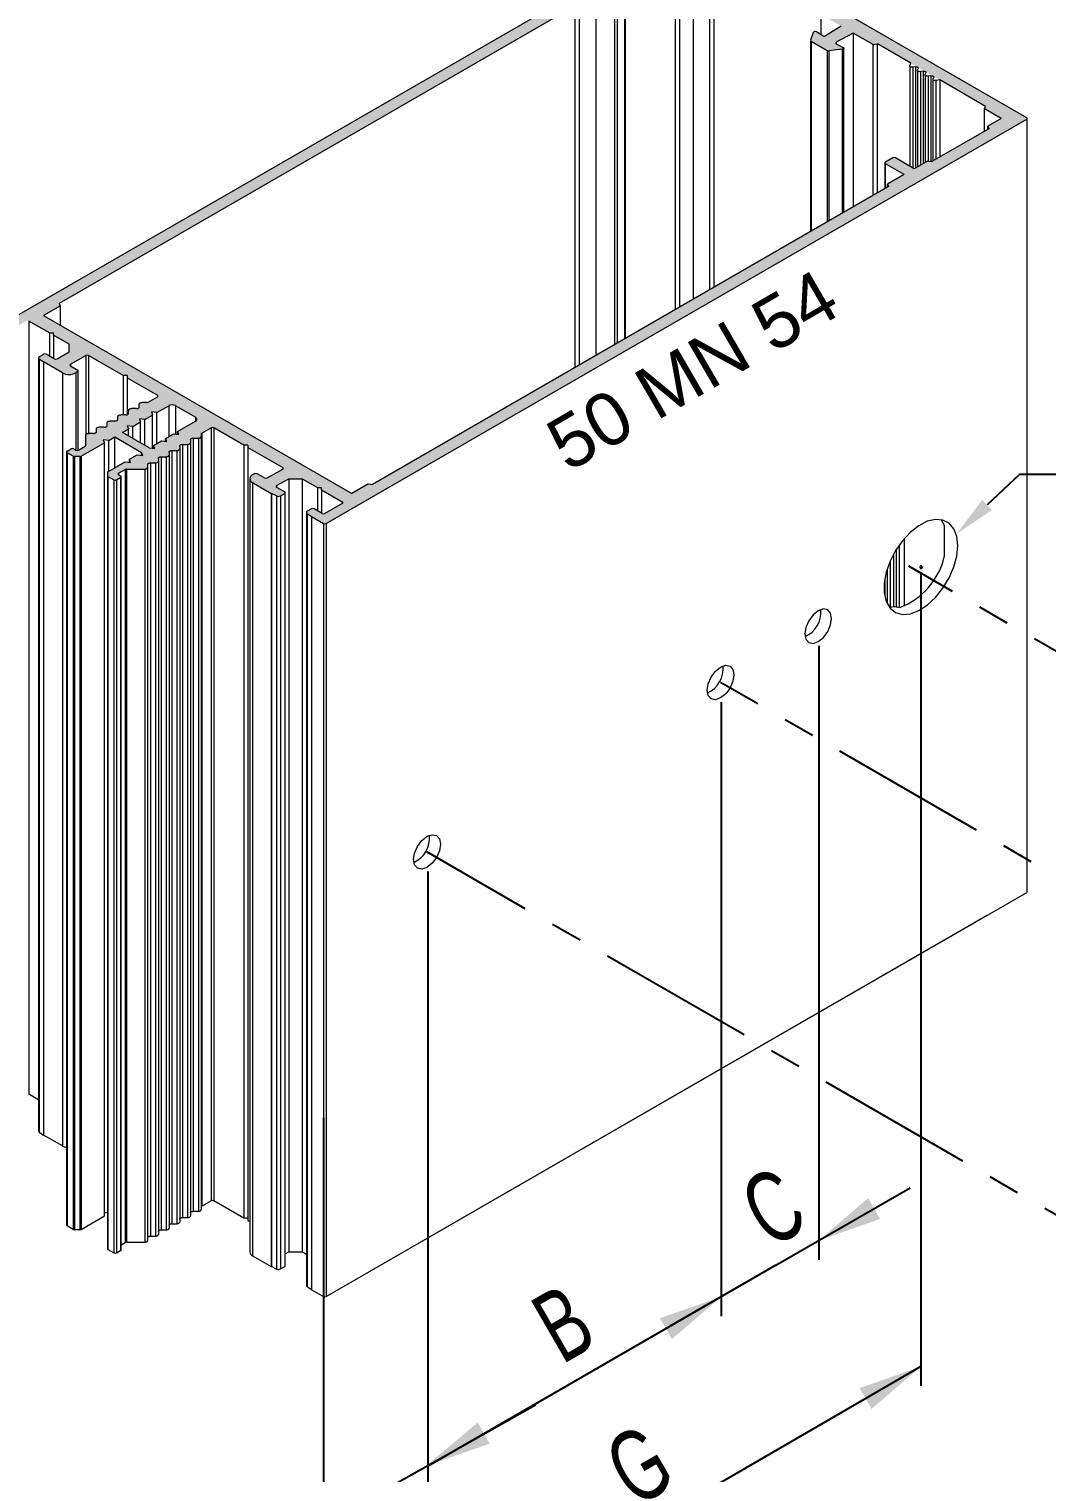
# Model space of a CAD drawing. Header units: millimetres. Extents: x 226 to 1066, y 456 to 1447.
# Drawn here: x 478.7 to 527, y 623.1 to 691.7 of the extents above; entities that cross this region are included whole.
import ezdxf

# ---------------------------------------------------------------- set-up
doc = ezdxf.new("R2010")
doc.units = ezdxf.units.MM
doc.linetypes.add('CENTER', pattern=[2, 1.25, -0.25, 0.25, -0.25])
doc.layers.add('nokta', color=140, linetype='Continuous')
doc.layers.add('SLD-0', color=179, linetype='Continuous')
doc.styles.add('SLDTEXTSTYLE0', font='TXT', dxfattribs={"width": 0.663, "bigfont": 'bigfont'})
doc.styles.get("Standard").update_dxf_attribs({"font": 'arial.ttf'})
doc.dimstyles.new('SLDDIMSTYLE1', dxfattribs={"dimtxt": 0.18, "dimasz": 2, "dimexe": 0, "dimexo": 0.0625, "dimgap": 0, "dimtad": 0, "dimtih": 1, "dimtoh": 1, "dimdec": 0, "dimrnd": 1e-09, "dimzin": 0, "dimdsep": 46, "dimtxsty": 'Standard', "dimsah": 1, "dimcen": 0.09, "dimadec": 0, "dimazin": 0, "dimtfac": 2, "dimtdec": 0, "dimtofl": 0, "dimtmove": 0, "dimatfit": 3, "dimfxl": 1, "dimfrac": 2, "dimtolj": 1, "dimtzin": 0, "dimarcsym": 0})

# ---------------------------------------------------------------- blocks, each defined once
blk = doc.blocks.new('*D29')
at = {"color": 0, "lineweight": -2}
for p, q in [((958.915, 670.541), (957.378, 669.086)), ((960.915, 670.541), (958.915, 670.541)), ((954.163, 666.13), (954.343, 666.13)), ((954.253, 666.04), (954.253, 666.22))]:
    blk.add_line(p, q, dxfattribs=at)
at = {"color": 0}
blk.add_solid([(957.149, 669.328), (957.607, 668.844), (955.925, 667.711)], dxfattribs=at)
at = {"layer": 'Defpoints', "color": 0}
for p in [(955.925, 667.711), (952.582, 664.548)]:
    blk.add_point(p, dxfattribs=at)
at = {"color": 0, "insert": (965.489, 670.541), "char_height": 3.3, "attachment_point": 5}
blk.add_mtext('\\A1;{ Ø11}', dxfattribs=at)
blk = doc.blocks.new('M.T.TİP-6D')
h = blk.add_hatch(color=253)
edge = h.paths.add_edge_path(flags=0)
edge.add_line((914.012, 671.385), (914.267, 671.385))
edge.add_ellipse((914.267, 671.437), major_axis=(-0.09, 0), ratio=0.577288, start_angle=90, end_angle=135)
edge.add_line((914.33, 671.4), (915.438, 672.04))
edge.add_line((915.438, 672.04), (915.38, 672.19))
edge.add_line((915.38, 672.19), (915.641, 672.157))
edge.add_line((915.641, 672.157), (915.927, 672.322))
edge.add_line((915.927, 672.322), (917.2, 671.587))
edge.add_line((917.2, 671.587), (917.258, 671.437))
edge.add_line((917.258, 671.437), (916.997, 671.47))
edge.add_line((916.997, 671.47), (916.627, 671.256))
edge.add_line((916.627, 671.256), (916.685, 671.106))
edge.add_line((916.685, 671.106), (916.425, 671.139))
edge.add_line((916.425, 671.139), (915.603, 670.665))
edge.add_ellipse((915.667, 670.629), major_axis=(0.09, 0), ratio=0.577288, start_angle=135, end_angle=180)
edge.add_line((915.577, 670.629), (915.577, 670.482))
edge.add_ellipse((915.667, 670.482), major_axis=(0.09, 0), ratio=0.577288, start_angle=180, end_angle=225)
edge.add_line((915.603, 670.445), (915.89, 670.28))
edge.add_ellipse((915.953, 670.316), major_axis=(0.09, 0), ratio=0.577288, start_angle=225, end_angle=315)
edge.add_line((916.017, 670.28), (916.208, 670.39))
edge.add_ellipse((916.144, 670.426), major_axis=(0.09, 0), ratio=0.577288, start_angle=315, end_angle=405)
edge.add_line((916.208, 670.463), (916.112, 670.518))
edge.add_ellipse((916.176, 670.555), major_axis=(0.09, 0), ratio=0.577288, start_angle=135, end_angle=225, ccw=False)
edge.add_line((916.112, 670.592), (916.431, 670.775))
edge.add_ellipse((916.494, 670.739), major_axis=(-0.09, 0), ratio=0.577288, start_angle=270, end_angle=315, ccw=False)
edge.add_line((916.494, 670.791), (917.356, 670.791))
edge.add_ellipse((917.356, 670.869), major_axis=(0.135, 0), ratio=0.577288, start_angle=270, end_angle=360)
edge.add_line((917.491, 670.869), (917.491, 671.007))
edge.add_ellipse((917.626, 671.007), major_axis=(-0.135, 0), ratio=0.577288, start_angle=270, end_angle=360, ccw=False)
edge.add_line((917.626, 671.085), (917.865, 671.085))
edge.add_ellipse((917.865, 671.163), major_axis=(0.135, 0), ratio=0.577288, start_angle=270, end_angle=360)
edge.add_line((918, 671.163), (918, 671.301))
edge.add_ellipse((918.135, 671.301), major_axis=(-0.135, 0), ratio=0.577288, start_angle=270, end_angle=360, ccw=False)
edge.add_line((918.135, 671.379), (918.374, 671.379))
edge.add_ellipse((918.374, 671.456), major_axis=(0.135, 0), ratio=0.577288, start_angle=270, end_angle=360)
edge.add_line((918.509, 671.456), (918.509, 671.594))
edge.add_ellipse((918.644, 671.594), major_axis=(-0.135, 0), ratio=0.577288, start_angle=270, end_angle=360, ccw=False)
edge.add_line((918.644, 671.672), (918.883, 671.672))
edge.add_ellipse((918.883, 671.75), major_axis=(0.135, 0), ratio=0.577288, start_angle=270, end_angle=360)
edge.add_line((919.018, 671.75), (919.018, 671.888))
edge.add_ellipse((919.153, 671.888), major_axis=(-0.135, 0), ratio=0.577288, start_angle=270, end_angle=360, ccw=False)
edge.add_line((919.153, 671.966), (919.392, 671.966))
edge.add_ellipse((919.392, 672.044), major_axis=(0.135, 0), ratio=0.577288, start_angle=270, end_angle=360)
edge.add_line((919.527, 672.044), (919.527, 672.182))
edge.add_ellipse((919.662, 672.182), major_axis=(-0.135, 0), ratio=0.577288, start_angle=270, end_angle=360, ccw=False)
edge.add_line((919.662, 672.26), (919.901, 672.26))
edge.add_ellipse((919.901, 672.338), major_axis=(0.135, 0), ratio=0.577288, start_angle=270, end_angle=360)
edge.add_line((920.036, 672.338), (920.036, 672.468))
edge.add_ellipse((920.126, 672.468), major_axis=(-0.09, 0), ratio=0.577288, start_angle=315, end_angle=360, ccw=False)
edge.add_line((920.063, 672.505), (920.503, 672.759))
edge.add_ellipse((920.567, 672.723), major_axis=(0.09, 0), ratio=0.577288, start_angle=45, end_angle=135, ccw=False)
edge.add_line((920.631, 672.759), (922.063, 671.933))
edge.add_line((922.063, 671.933), (922.254, 671.933))
edge.add_line((922.254, 671.933), (922.254, 671.823))
edge.add_line((922.254, 671.823), (923.908, 670.867))
edge.add_ellipse((923.845, 670.831), major_axis=(0.09, 0), ratio=0.577288, start_angle=-45, end_angle=45, ccw=False)
edge.add_line((923.908, 670.794), (923.176, 670.371))
edge.add_ellipse((923.113, 670.408), major_axis=(-0.09, 0), ratio=0.577288, start_angle=45, end_angle=135, ccw=False)
edge.add_line((923.049, 670.371), (922.699, 670.573))
edge.add_ellipse((922.635, 670.537), major_axis=(0.09, 0), ratio=0.577288, start_angle=45, end_angle=135)
edge.add_line((922.572, 670.573), (922.476, 670.518))
edge.add_ellipse((922.794, 670.335), major_axis=(0.45, 0), ratio=0.577288, start_angle=135, end_angle=225)
edge.add_line((922.476, 670.151), (923.367, 669.637))
edge.add_ellipse((923.431, 669.673), major_axis=(-0.09, 0), ratio=0.577288, start_angle=45, end_angle=50)
edge.add_line((923.373, 669.634), (923.618, 669.515))
edge.add_ellipse((923.705, 669.574), major_axis=(-0.135, 0), ratio=0.577288, start_angle=50, end_angle=135)
edge.add_line((923.801, 669.519), (924.004, 669.637))
edge.add_ellipse((923.94, 669.673), major_axis=(-0.09, 0), ratio=0.577288, start_angle=135, end_angle=225)
edge.add_line((924.004, 669.71), (923.622, 669.93))
edge.add_ellipse((923.685, 669.967), major_axis=(-0.09, 0), ratio=0.577288, start_angle=-45, end_angle=45, ccw=False)
edge.add_line((923.622, 670.004), (924.195, 670.335))
edge.add_line((924.195, 670.335), (924.831, 670.335))
edge.add_line((924.831, 670.335), (925.563, 669.912))
edge.add_line((925.563, 669.912), (925.754, 669.912))
edge.add_line((925.754, 669.912), (925.754, 669.802))
edge.add_line((925.754, 669.802), (926.74, 669.232))
edge.add_ellipse((926.677, 669.196), major_axis=(0.09, 0), ratio=0.577288, start_angle=-45, end_angle=45, ccw=False)
edge.add_line((926.74, 669.159), (925.913, 668.681))
edge.add_ellipse((925.849, 668.718), major_axis=(0.09, 0), ratio=0.577288, start_angle=225, end_angle=315, ccw=False)
edge.add_line((925.786, 668.681), (925.404, 668.902))
edge.add_ellipse((925.34, 668.865), major_axis=(0.09, 0), ratio=0.577288, start_angle=45, end_angle=135)
edge.add_line((925.276, 668.902), (925.073, 668.785))
edge.add_ellipse((925.169, 668.729), major_axis=(0.135, 0), ratio=0.577288, start_angle=135, end_angle=220)
edge.add_line((925.065, 668.679), (925.271, 668.538))
edge.add_ellipse((925.34, 668.571), major_axis=(-0.09, 0), ratio=0.577288, start_angle=40, end_angle=45)
edge.add_line((925.276, 668.534), (925.849, 668.204))
edge.add_ellipse((925.913, 668.241), major_axis=(-0.09, 0), ratio=0.577288, start_angle=45, end_angle=135)
edge.add_line((925.976, 668.204), (959.26, 687.418))
edge.add_ellipse((959.196, 687.455), major_axis=(0.09, 0), ratio=0.577288, start_angle=315, end_angle=405)
edge.add_line((959.26, 687.491), (943.477, 696.603))
edge.add_ellipse((943.414, 696.566), major_axis=(-0.09, 0), ratio=0.577288, start_angle=225, end_angle=315)
edge.add_line((943.35, 696.603), (910.067, 677.388))
edge.add_ellipse((910.13, 677.352), major_axis=(0.09, 0), ratio=0.577288, start_angle=135, end_angle=225)
edge.add_line((910.067, 677.315), (910.639, 676.984))
edge.add_ellipse((910.703, 677.021), major_axis=(0.09, 0), ratio=0.577288, start_angle=225, end_angle=230)
edge.add_line((910.645, 676.981), (910.89, 676.862))
edge.add_ellipse((910.977, 676.922), major_axis=(-0.135, 0), ratio=0.577288, start_angle=50, end_angle=135)
edge.add_line((911.073, 676.867), (911.276, 676.984))
edge.add_ellipse((911.212, 677.021), major_axis=(-0.09, 0), ratio=0.577288, start_angle=135, end_angle=225)
edge.add_line((911.276, 677.058), (910.894, 677.278))
edge.add_ellipse((910.958, 677.315), major_axis=(-0.09, 0), ratio=0.577288, start_angle=-45, end_angle=45, ccw=False)
edge.add_line((910.894, 677.352), (911.721, 677.829))
edge.add_ellipse((911.785, 677.793), major_axis=(-0.09, 0), ratio=0.577288, start_angle=225, end_angle=315, ccw=False)
edge.add_line((911.848, 677.829), (912.835, 677.26))
edge.add_line((912.835, 677.26), (913.026, 677.26))
edge.add_line((913.026, 677.26), (913.026, 677.15))
edge.add_line((913.026, 677.15), (913.758, 676.727))
edge.add_line((913.758, 676.727), (913.758, 676.36))
edge.add_line((913.758, 676.36), (913.185, 676.029))
edge.add_ellipse((913.121, 676.066), major_axis=(0.09, 0), ratio=0.577288, start_angle=225, end_angle=315, ccw=False)
edge.add_line((913.058, 676.029), (912.676, 676.249))
edge.add_ellipse((912.612, 676.213), major_axis=(0.09, 0), ratio=0.577288, start_angle=45, end_angle=135)
edge.add_line((912.549, 676.249), (912.345, 676.132))
edge.add_ellipse((912.441, 676.077), major_axis=(0.135, 0), ratio=0.577288, start_angle=135, end_angle=220)
edge.add_line((912.337, 676.027), (912.543, 675.885))
edge.add_ellipse((912.612, 675.919), major_axis=(0.09, 0), ratio=0.577288, start_angle=220, end_angle=225)
edge.add_line((912.549, 675.882), (913.439, 675.368))
edge.add_ellipse((913.758, 675.551), major_axis=(-0.45, 0), ratio=0.577288, start_angle=45, end_angle=135)
edge.add_line((914.076, 675.368), (914.171, 675.423))
edge.add_ellipse((914.108, 675.46), major_axis=(-0.09, 0), ratio=0.577288, start_angle=135, end_angle=225)
edge.add_line((914.171, 675.496), (913.821, 675.698))
edge.add_ellipse((913.885, 675.735), major_axis=(0.09, 0), ratio=0.577288, start_angle=135, end_angle=225, ccw=False)
edge.add_line((913.821, 675.772), (914.553, 676.194))
edge.add_ellipse((914.617, 676.158), major_axis=(-0.09, 0), ratio=0.577288, start_angle=225, end_angle=315, ccw=False)
edge.add_line((914.68, 676.194), (916.335, 675.239))
edge.add_line((916.335, 675.239), (916.526, 675.239))
edge.add_line((916.526, 675.239), (916.526, 675.129))
edge.add_line((916.526, 675.129), (917.958, 674.302))
edge.add_ellipse((917.894, 674.266), major_axis=(-0.09, 0), ratio=0.577288, start_angle=135, end_angle=225, ccw=False)
edge.add_line((917.958, 674.229), (917.517, 673.974))
edge.add_ellipse((917.453, 674.011), major_axis=(0.09, 0), ratio=0.577288, start_angle=270, end_angle=315, ccw=False)
edge.add_line((917.453, 673.959), (917.228, 673.959))
edge.add_ellipse((917.228, 673.881), major_axis=(-0.135, 0), ratio=0.577288, start_angle=270, end_angle=360)
edge.add_line((917.093, 673.881), (917.093, 673.743))
edge.add_ellipse((916.958, 673.743), major_axis=(0.135, 0), ratio=0.577288, start_angle=270, end_angle=360, ccw=False)
edge.add_line((916.958, 673.665), (916.719, 673.665))
edge.add_ellipse((916.719, 673.587), major_axis=(-0.135, 0), ratio=0.577288, start_angle=270, end_angle=360)
edge.add_line((916.584, 673.587), (916.584, 673.449))
edge.add_ellipse((916.449, 673.449), major_axis=(0.135, 0), ratio=0.577288, start_angle=270, end_angle=360, ccw=False)
edge.add_line((916.449, 673.371), (916.21, 673.371))
edge.add_ellipse((916.21, 673.293), major_axis=(-0.135, 0), ratio=0.577288, start_angle=270, end_angle=360)
edge.add_line((916.075, 673.293), (916.075, 673.155))
edge.add_ellipse((915.94, 673.155), major_axis=(0.135, 0), ratio=0.577288, start_angle=270, end_angle=360, ccw=False)
edge.add_line((915.94, 673.077), (915.701, 673.077))
edge.add_ellipse((915.701, 672.999), major_axis=(-0.135, 0), ratio=0.577288, start_angle=270, end_angle=360)
edge.add_line((915.566, 672.999), (915.566, 672.861))
edge.add_ellipse((915.431, 672.861), major_axis=(0.135, 0), ratio=0.577288, start_angle=270, end_angle=360, ccw=False)
edge.add_line((915.431, 672.783), (915.192, 672.783))
edge.add_ellipse((915.192, 672.706), major_axis=(-0.135, 0), ratio=0.577288, start_angle=270, end_angle=360)
edge.add_line((915.057, 672.706), (915.057, 672.568))
edge.add_ellipse((914.922, 672.568), major_axis=(0.135, 0), ratio=0.577288, start_angle=270, end_angle=360, ccw=False)
edge.add_line((914.922, 672.49), (914.683, 672.49))
edge.add_ellipse((914.683, 672.412), major_axis=(-0.135, 0), ratio=0.577288, start_angle=270, end_angle=360)
edge.add_line((914.548, 672.412), (914.548, 671.914))
edge.add_ellipse((914.458, 671.914), major_axis=(0.09, 0), ratio=0.577288, start_angle=315, end_angle=360, ccw=False)
edge.add_line((914.521, 671.878), (914.203, 671.694))
edge.add_ellipse((914.14, 671.731), major_axis=(-0.09, 0), ratio=0.577288, start_angle=45, end_angle=135, ccw=False)
edge.add_line((914.076, 671.694), (913.98, 671.749))
edge.add_ellipse((913.917, 671.712), major_axis=(-0.09, 0), ratio=0.577288, start_angle=225, end_angle=315)
edge.add_line((913.853, 671.749), (913.662, 671.639))
edge.add_ellipse((913.726, 671.602), major_axis=(-0.09, 0), ratio=0.577288, start_angle=315, end_angle=405)
edge.add_line((913.662, 671.565), (913.949, 671.4))
edge.add_ellipse((914.012, 671.437), major_axis=(-0.09, 0), ratio=0.577288, start_angle=45, end_angle=90)
edge = h.paths.add_edge_path(flags=0)
edge.add_ellipse((919.613, 673.163), major_axis=(-0.225, 0), ratio=0.577288, start_angle=135, end_angle=225, ccw=False)
edge.add_line((919.772, 673.072), (918.918, 672.579))
edge.add_line((918.918, 672.579), (918.976, 672.429))
edge.add_line((918.976, 672.429), (918.716, 672.462))
edge.add_line((918.716, 672.462), (918.346, 672.248))
edge.add_line((918.346, 672.248), (918.403, 672.098))
edge.add_line((918.403, 672.098), (918.143, 672.131))
edge.add_line((918.143, 672.131), (917.773, 671.918))
edge.add_line((917.773, 671.918), (917.831, 671.767))
edge.add_line((917.831, 671.767), (917.57, 671.801))
edge.add_line((917.57, 671.801), (916.297, 672.536))
edge.add_line((916.297, 672.536), (916.584, 672.701))
edge.add_line((916.584, 672.701), (916.526, 672.851))
edge.add_line((916.526, 672.851), (916.786, 672.818))
edge.add_line((916.786, 672.818), (917.156, 673.031))
edge.add_line((917.156, 673.031), (917.099, 673.182))
edge.add_line((917.099, 673.182), (917.359, 673.149))
edge.add_line((917.359, 673.149), (917.729, 673.362))
edge.add_line((917.729, 673.362), (917.672, 673.512))
edge.add_line((917.672, 673.512), (917.932, 673.479))
edge.add_line((917.932, 673.479), (918.499, 673.806))
edge.add_ellipse((918.658, 673.715), major_axis=(0.225, 0), ratio=0.577288, start_angle=45, end_angle=135, ccw=False)
edge.add_line((918.817, 673.806), (919.772, 673.255))
edge = h.paths.add_edge_path(flags=0)
edge.add_line((952.896, 685.581), (952.546, 685.379))
edge.add_ellipse((952.61, 685.342), major_axis=(-0.09, 0), ratio=0.577288, start_angle=315, end_angle=405)
edge.add_line((952.546, 685.306), (953.437, 684.791))
edge.add_line((953.437, 684.791), (952.641, 684.332))
edge.add_line((952.641, 684.332), (952.695, 684.216))
edge.add_line((952.695, 684.216), (928.182, 670.065))
edge.add_line((928.182, 670.065), (927.981, 670.096))
edge.add_line((927.981, 670.096), (927.186, 669.637))
edge.add_line((927.186, 669.637), (912.549, 678.086))
edge.add_line((912.549, 678.086), (913.344, 678.546))
edge.add_line((913.344, 678.546), (913.29, 678.662))
edge.add_line((913.29, 678.662), (937.804, 692.813))
edge.add_line((937.804, 692.813), (938.004, 692.782))
edge.add_line((938.004, 692.782), (938.8, 693.241))
edge.add_line((938.8, 693.241), (939.691, 692.727))
edge.add_ellipse((939.754, 692.763), major_axis=(0.09, 0), ratio=0.577288, start_angle=225, end_angle=315)
edge.add_line((939.818, 692.727), (940.168, 692.929))
edge.add_ellipse((940.104, 692.965), major_axis=(-0.09, 0), ratio=0.577288, start_angle=135, end_angle=225)
edge.add_line((940.168, 693.002), (939.277, 693.517))
edge.add_line((939.277, 693.517), (939.914, 693.884))
edge.add_line((939.914, 693.884), (939.86, 694))
edge.add_line((939.86, 694), (942.577, 695.568))
edge.add_line((942.577, 695.568), (942.777, 695.537))
edge.add_line((942.777, 695.537), (943.414, 695.905))
edge.add_line((943.414, 695.905), (944.209, 695.445))
edge.add_line((944.209, 695.445), (944.41, 695.476))
edge.add_line((944.41, 695.476), (949.55, 692.509))
edge.add_line((949.55, 692.509), (949.496, 692.393))
edge.add_line((949.496, 692.393), (950.451, 691.842))
edge.add_line((950.451, 691.842), (949.705, 691.381))
edge.add_ellipse((949.639, 691.416), major_axis=(-0.09, 0), ratio=0.577288, start_angle=43, end_angle=137, ccw=False)
edge.add_line((949.574, 691.381), (949.271, 691.568))
edge.add_ellipse((949.205, 691.533), major_axis=(0.09, 0), ratio=0.577288, start_angle=43, end_angle=169)
edge.add_line((949.117, 691.543), (948.992, 691.173))
edge.add_ellipse((949.081, 691.164), major_axis=(0.09, 0), ratio=0.577288, start_angle=169, end_angle=225)
edge.add_line((949.017, 691.127), (949.775, 690.689))
edge.add_ellipse((949.838, 690.726), major_axis=(-0.09, 0), ratio=0.577288, start_angle=45, end_angle=101)
edge.add_line((949.856, 690.675), (950.495, 690.747))
edge.add_ellipse((950.478, 690.798), major_axis=(-0.09, 0), ratio=0.577288, start_angle=101, end_angle=227)
edge.add_line((950.539, 690.836), (950.214, 691.011))
edge.add_ellipse((950.276, 691.049), major_axis=(0.09, 0), ratio=0.577288, start_angle=133, end_angle=227, ccw=False)
edge.add_line((950.214, 691.087), (951.014, 691.517))
edge.add_line((951.014, 691.517), (951.968, 690.966))
edge.add_line((951.968, 690.966), (952.169, 690.997))
edge.add_line((952.169, 690.997), (957.309, 688.03))
edge.add_line((957.309, 688.03), (957.255, 687.914))
edge.add_line((957.255, 687.914), (958.051, 687.455))
edge.add_line((958.051, 687.455), (957.414, 687.087))
edge.add_line((957.414, 687.087), (957.468, 686.971))
edge.add_line((957.468, 686.971), (954.751, 685.403))
edge.add_line((954.751, 685.403), (954.551, 685.434))
edge.add_line((954.551, 685.434), (953.914, 685.067))
edge.add_line((953.914, 685.067), (953.023, 685.581))
edge.add_ellipse((952.96, 685.544), major_axis=(0.09, 0), ratio=0.577288, start_angle=45, end_angle=135)
at = {"color": 0, "linetype": 'Continuous', "lineweight": 0}
for p, q in [((910.067, 677.388), (943.35, 696.603)), ((959.26, 687.491), (943.477, 696.603)), ((942.577, 678.375), (942.577, 695.568)), ((943.414, 695.905), (943.414, 678.858)), ((942.777, 678.491), (942.777, 695.537)), ((944.209, 679.317), (944.209, 695.445)), ((944.41, 679.433), (944.41, 695.476)), ((938.8, 676.194), (938.8, 693.241)), ((940.168, 676.984), (940.168, 692.929)), ((940.194, 676.999), (940.194, 692.965)), ((937.804, 692.813), (913.29, 678.662)), ((937.804, 675.619), (937.804, 692.813)), ((938.004, 675.735), (938.004, 692.782)), ((939.691, 676.709), (939.691, 692.727)), ((939.818, 676.782), (939.818, 692.727)), ((949.496, 691.429), (949.496, 692.393)), ((949.117, 691.543), (948.992, 691.173)), ((949.574, 691.381), (949.271, 691.568)), ((950.451, 691.842), (949.705, 691.381)), ((951.014, 691.517), (950.214, 691.087)), ((951.968, 690.966), (951.014, 691.517)), ((951.014, 691.517), (951.014, 683.245)), ((948.991, 691.164), (948.991, 682.077)), ((949.017, 691.127), (949.775, 690.689)), ((949.017, 691.127), (949.017, 682.093)), ((950.214, 691.087), (950.214, 691.011)), ((950.214, 691.011), (950.539, 690.836)), ((950.568, 682.988), (950.568, 690.798)), ((951.968, 690.966), (952.169, 690.997)), ((951.968, 683.796), (951.968, 690.966)), ((953.756, 690.081), (952.169, 690.997)), ((952.169, 683.912), (952.169, 690.997)), ((949.775, 690.689), (949.775, 682.53)), ((950.495, 690.747), (949.856, 690.675)), ((949.856, 690.675), (949.856, 682.577)), ((950.495, 690.747), (950.495, 682.946)), ((953.706, 689.972), (953.756, 690.081)), ((953.702, 689.955), (953.702, 685.189)), ((953.969, 689.912), (953.843, 689.893)), ((953.843, 689.893), (953.843, 685.108)), ((953.969, 689.912), (953.969, 685.098)), ((954.069, 689.743), (954.069, 685.156)), ((954.073, 689.76), (954.107, 689.833)), ((954.336, 689.7), (954.211, 689.681)), ((954.211, 689.681), (954.211, 685.238)), ((954.336, 689.7), (954.336, 685.31)), ((954.437, 689.531), (954.437, 685.368)), ((954.44, 689.548), (954.474, 689.621)), ((954.704, 689.488), (954.578, 689.469)), ((954.578, 689.469), (954.578, 685.43)), ((954.704, 689.488), (954.704, 685.41)), ((954.808, 689.336), (954.842, 689.408)), ((954.804, 689.319), (954.804, 685.433)), ((955.134, 689.286), (954.946, 689.256)), ((954.946, 689.256), (954.946, 685.515)), ((957.309, 688.03), (955.134, 689.286)), ((955.134, 689.286), (955.134, 685.624)), ((957.255, 687.914), (957.309, 688.03)), ((925.976, 668.204), (959.26, 687.418)), ((958.051, 687.455), (957.255, 687.914)), ((957.255, 686.849), (957.255, 687.914)), ((958.051, 687.455), (957.414, 687.087)), ((959.26, 687.418), (959.26, 650.674)), ((959.286, 650.71), (959.286, 687.455)), ((957.468, 686.971), (954.751, 685.403)), ((957.414, 687.087), (957.468, 686.971)), ((957.414, 686.94), (957.414, 687.087)), ((952.52, 685.342), (952.52, 684.115)), ((952.896, 685.581), (952.546, 685.379)), ((953.437, 684.791), (952.546, 685.306)), ((952.546, 684.13), (952.546, 685.306)), ((953.914, 685.067), (953.023, 685.581)), ((954.551, 685.434), (953.914, 685.067)), ((954.551, 685.434), (954.751, 685.403)), ((953.437, 684.791), (952.641, 684.332)), ((952.695, 684.216), (928.182, 670.065)), ((952.641, 684.332), (952.695, 684.216)), ((952.641, 684.185), (952.641, 684.332)), ((913.344, 678.546), (912.549, 678.086)), ((913.344, 678.546), (913.29, 678.662)), ((913.344, 677.627), (913.344, 678.546)), ((911.848, 677.829), (911.848, 641.085)), ((912.835, 677.26), (911.848, 677.829)), ((912.549, 678.086), (927.186, 669.637)), ((912.835, 677.26), (913.026, 677.26)), ((912.835, 677.26), (912.835, 676.158)), ((913.026, 677.15), (913.026, 677.26)), ((913.758, 676.727), (913.026, 677.15)), ((913.026, 677.15), (913.026, 676.047)), ((913.185, 676.029), (913.758, 676.36)), ((913.758, 676.36), (913.758, 676.727)), ((912.306, 676.077), (912.306, 639.333)), ((912.337, 676.027), (912.337, 639.283)), ((912.337, 676.027), (912.543, 675.885)), ((912.345, 676.132), (912.549, 676.249)), ((912.543, 675.885), (912.543, 639.141)), ((912.549, 675.882), (912.549, 639.138)), ((913.439, 675.368), (912.549, 675.882)), ((913.058, 676.029), (912.676, 676.249)), ((913.821, 675.772), (914.553, 676.194)), ((913.821, 675.772), (913.821, 675.698)), ((913.821, 675.698), (914.171, 675.496)), ((914.553, 676.194), (914.553, 672.434)), ((916.335, 675.239), (914.68, 676.194)), ((914.68, 676.194), (914.68, 672.49)), ((913.439, 675.368), (913.439, 638.623)), ((914.171, 675.423), (914.076, 675.368)), ((914.076, 675.368), (914.076, 671.694)), ((914.171, 675.423), (914.171, 671.682)), ((914.198, 671.691), (914.198, 675.46)), ((916.526, 675.239), (916.335, 675.239)), ((916.335, 675.239), (916.335, 673.371)), ((916.526, 675.239), (916.526, 675.129)), ((916.526, 675.129), (917.958, 674.302)), ((916.526, 675.129), (916.526, 673.385)), ((917.958, 674.302), (917.958, 674.229)), ((916.958, 673.665), (916.719, 673.665)), ((917.093, 673.743), (917.093, 673.881)), ((917.453, 673.959), (917.228, 673.959)), ((917.517, 673.974), (917.958, 674.229)), ((917.932, 673.479), (918.499, 673.806)), ((918.499, 673.806), (918.499, 672.337)), ((919.772, 673.255), (918.817, 673.806)), ((918.817, 673.806), (918.817, 672.449)), ((915.566, 672.861), (915.566, 672.999)), ((915.94, 673.077), (915.701, 673.077)), ((916.075, 673.155), (916.075, 673.293)), ((916.449, 673.371), (916.21, 673.371)), ((916.584, 673.449), (916.584, 673.587)), ((916.786, 672.818), (917.156, 673.031)), ((917.359, 673.149), (917.099, 673.182)), ((917.099, 673.182), (917.156, 673.031)), ((917.156, 672.04), (917.156, 673.031)), ((917.359, 673.149), (917.729, 673.362)), ((917.359, 671.923), (917.359, 673.149)), ((917.932, 673.479), (917.672, 673.512)), ((917.672, 673.512), (917.729, 673.362)), ((917.729, 671.78), (917.729, 673.362)), ((917.932, 672.01), (917.932, 673.479)), ((918.918, 672.579), (919.772, 673.072)), ((919.772, 673.255), (919.772, 673.072)), ((914.548, 671.914), (914.548, 672.412)), ((914.922, 672.49), (914.683, 672.49)), ((915.057, 672.568), (915.057, 672.706)), ((915.431, 672.783), (915.192, 672.783)), ((915.641, 672.157), (915.927, 672.322)), ((915.927, 672.322), (917.2, 671.587)), ((915.927, 670.852), (915.927, 672.322)), ((916.297, 672.536), (916.584, 672.701)), ((917.57, 671.801), (916.297, 672.536)), ((916.786, 672.818), (916.526, 672.851)), ((916.526, 672.851), (916.584, 672.701)), ((916.584, 672.37), (916.584, 672.701)), ((916.786, 672.253), (916.786, 672.818)), ((918.346, 672.248), (918.716, 672.462)), ((918.403, 672.098), (918.346, 672.248)), ((918.346, 672.105), (918.346, 672.248)), ((918.716, 672.462), (918.976, 672.429)), ((918.976, 672.429), (918.918, 672.579)), ((918.918, 672.436), (918.918, 672.579)), ((919.662, 672.26), (919.662, 635.516)), ((919.662, 672.26), (919.901, 672.26)), ((919.901, 672.26), (919.901, 635.516)), ((920.036, 672.468), (920.036, 672.338)), ((920.036, 672.338), (920.036, 635.594)), ((920.063, 672.505), (920.503, 672.759)), ((920.063, 672.505), (920.063, 635.76)), ((920.503, 672.759), (920.503, 636.015)), ((920.631, 672.759), (920.631, 636.015)), ((922.063, 671.933), (920.631, 672.759)), ((913.636, 671.602), (913.636, 634.858)), ((913.662, 671.639), (913.853, 671.749)), ((913.662, 671.565), (913.662, 634.821)), ((913.949, 671.4), (913.662, 671.565)), ((913.98, 671.749), (914.076, 671.694)), ((914.203, 671.694), (914.521, 671.878)), ((914.33, 671.4), (915.438, 672.04)), ((915.641, 672.157), (915.38, 672.19)), ((915.38, 672.19), (915.438, 672.04)), ((915.438, 635.295), (915.438, 672.04)), ((915.641, 670.687), (915.641, 672.157)), ((917.258, 671.437), (917.2, 671.587)), ((917.2, 671.444), (917.2, 671.587)), ((917.57, 671.801), (917.831, 671.767)), ((917.773, 671.918), (918.143, 672.131)), ((917.831, 671.767), (917.773, 671.918)), ((917.773, 671.775), (917.773, 671.918)), ((918.143, 672.131), (918.403, 672.098)), ((918.509, 671.594), (918.509, 671.456)), ((918.644, 671.672), (918.644, 634.928)), ((918.644, 671.672), (918.883, 671.672)), ((918.883, 671.672), (918.883, 634.928)), ((919.018, 671.888), (919.018, 671.75)), ((919.018, 671.75), (919.018, 635.006)), ((919.153, 671.966), (919.153, 635.222)), ((919.153, 671.966), (919.392, 671.966)), ((919.392, 671.966), (919.392, 635.222)), ((919.527, 672.182), (919.527, 672.044)), ((919.527, 672.044), (919.527, 635.3)), ((922.063, 671.933), (922.063, 635.188)), ((922.254, 671.933), (922.063, 671.933)), ((922.254, 671.933), (922.254, 671.823)), ((922.254, 671.823), (922.254, 635.078)), ((922.254, 671.823), (923.908, 670.867)), ((913.949, 671.4), (913.949, 634.656)), ((914.012, 671.385), (914.012, 634.64)), ((914.267, 671.385), (914.012, 671.385)), ((914.267, 671.385), (914.267, 634.64)), ((914.33, 671.4), (914.33, 634.656)), ((915.603, 670.665), (916.425, 671.139)), ((916.425, 671.139), (916.685, 671.106)), ((916.627, 671.256), (916.997, 671.47)), ((916.685, 671.106), (916.627, 671.256)), ((916.627, 671.114), (916.627, 671.256)), ((916.997, 671.47), (917.258, 671.437)), ((917.491, 671.007), (917.491, 670.869)), ((917.491, 670.869), (917.491, 634.124)), ((917.626, 671.085), (917.626, 634.34)), ((917.626, 671.085), (917.865, 671.085)), ((917.865, 671.085), (917.865, 634.34)), ((918, 671.301), (918, 671.163)), ((918, 671.163), (918, 634.418)), ((918.135, 671.379), (918.135, 634.634)), ((918.135, 671.379), (918.374, 671.379)), ((918.374, 671.379), (918.374, 634.634)), ((918.509, 671.456), (918.509, 634.712)), ((923.908, 670.867), (923.908, 670.794)), ((915.577, 670.629), (915.577, 670.482)), ((915.577, 670.482), (915.577, 633.737)), ((915.603, 670.445), (915.603, 633.7)), ((915.603, 670.445), (915.89, 670.28)), ((915.89, 670.28), (915.89, 633.535)), ((916.017, 670.28), (916.208, 670.39)), ((916.017, 670.28), (916.017, 633.535)), ((916.112, 670.592), (916.431, 670.775)), ((916.112, 670.592), (916.112, 670.518)), ((916.208, 670.463), (916.112, 670.518)), ((916.208, 670.39), (916.208, 633.645)), ((916.234, 633.682), (916.234, 670.426)), ((916.431, 670.775), (916.431, 634.031)), ((916.494, 670.791), (916.494, 634.046)), ((916.494, 670.791), (917.356, 670.791)), ((917.356, 670.791), (917.356, 634.046)), ((922.344, 670.335), (922.344, 633.59)), ((922.572, 670.573), (922.476, 670.518)), ((923.049, 670.371), (922.699, 670.573)), ((923.176, 670.371), (923.908, 670.794)), ((923.622, 670.004), (924.195, 670.335)), ((924.195, 670.335), (924.195, 633.59)), ((924.195, 670.335), (924.831, 670.335)), ((924.831, 670.335), (924.831, 633.59)), ((924.831, 670.335), (925.563, 669.912)), ((922.476, 670.151), (922.476, 633.407)), ((922.476, 670.151), (923.367, 669.637)), ((923.367, 669.637), (923.367, 632.892)), ((923.373, 669.634), (923.373, 632.889)), ((923.618, 669.515), (923.373, 669.634)), ((923.618, 669.515), (923.618, 632.77)), ((923.622, 670.004), (923.622, 669.93)), ((923.622, 669.93), (924.004, 669.71)), ((923.801, 669.519), (924.004, 669.637)), ((923.801, 669.519), (923.801, 632.775)), ((924.004, 669.637), (924.004, 632.892)), ((924.03, 632.929), (924.03, 669.673)), ((925.563, 669.912), (925.754, 669.912)), ((925.563, 669.912), (925.563, 668.81)), ((925.754, 669.802), (925.754, 669.912)), ((925.754, 669.802), (926.74, 669.232)), ((925.754, 669.802), (925.754, 668.7)), ((927.981, 670.096), (927.186, 669.637)), ((927.981, 670.096), (928.182, 670.065)), ((925.276, 668.902), (925.073, 668.785)), ((925.786, 668.681), (925.404, 668.902)), ((926.74, 669.159), (925.913, 668.681)), ((926.74, 669.232), (926.74, 669.159)), ((925.034, 668.729), (925.034, 631.985)), ((925.065, 668.679), (925.065, 631.935)), ((925.065, 668.679), (925.271, 668.538)), ((925.271, 668.538), (925.271, 631.793)), ((925.276, 668.534), (925.276, 631.79)), ((925.276, 668.534), (925.849, 668.204)), ((925.849, 668.204), (925.849, 631.459)), ((925.976, 668.204), (925.976, 631.459)), ((925.976, 631.459), (959.26, 650.674)), ((912.306, 640.821), (911.848, 641.085)), ((912.337, 639.283), (912.543, 639.141)), ((913.439, 638.623), (912.549, 639.138)), ((920.063, 635.76), (920.503, 636.015)), ((922.063, 635.188), (920.631, 636.015)), ((914.33, 634.656), (915.438, 635.295)), ((915.577, 635.42), (915.438, 635.438)), ((919.153, 635.222), (919.392, 635.222)), ((919.662, 635.516), (919.901, 635.516)), ((913.949, 634.656), (913.662, 634.821)), ((914.267, 634.64), (914.012, 634.64)), ((918.135, 634.634), (918.374, 634.634)), ((918.644, 634.928), (918.883, 634.928)), ((922.254, 635.188), (922.063, 635.188)), ((922.254, 635.078), (922.344, 635.026)), ((916.234, 633.918), (916.431, 634.031)), ((916.494, 634.046), (917.356, 634.046)), ((917.626, 634.34), (917.865, 634.34)), ((915.603, 633.7), (915.89, 633.535)), ((916.017, 633.535), (916.208, 633.645)), ((922.476, 633.407), (923.367, 632.892)), ((924.03, 633.495), (924.195, 633.59)), ((924.195, 633.59), (924.831, 633.59)), ((924.831, 633.59), (925.034, 633.473)), ((923.618, 632.77), (923.373, 632.889)), ((923.801, 632.775), (924.004, 632.892)), ((925.065, 631.935), (925.271, 631.793)), ((925.276, 631.79), (925.849, 631.459))]:
    blk.add_line(p, q, dxfattribs=at)
at = {"color": 7, "linetype": 'Continuous', "lineweight": 15}
for p, q in [((955.346, 668.131), (955.346, 667.521)), ((953.434, 667.481), (953.434, 664.277)), ((955.346, 667.521), (955.346, 666.618)), ((953.054, 666.957), (953.054, 664.252)), ((952.631, 666.035), (952.631, 664.403)), ((925.976, 631.459), (957.351, 649.571))]:
    blk.add_line(p, q, dxfattribs=at)
at = {"color": 8, "linetype": 'Continuous', "lineweight": 15}
for p, q in [((952.936, 666.753), (952.936, 664.258)), ((953.196, 667.173), (953.196, 664.226)), ((952.773, 666.416), (952.773, 664.252)), ((952.514, 665.532), (952.514, 664.771))]:
    blk.add_line(p, q, dxfattribs=at)
at = {"color": 1}
for p, q in [((954.232, 665.841), (954.232, 627.214)), ((949.386, 662.391), (949.386, 633.213)), ((944.745, 659.711), (944.745, 630.535)), ((944.745, 659.711), (944.745, 630.534)), ((930.797, 651.659), (930.797, 622.522)), ((930.797, 651.659), (930.797, 622.482)), ((925.849, 639.966), (925.849, 610.829)), ((925.85, 639.966), (925.85, 610.789)), ((947.343, 632.953), (953.716, 636.632)), ((947.343, 632.953), (930.797, 623.401)), ((947.343, 632.953), (942.292, 630.036)), ((954.232, 628.133), (925.85, 611.708)), ((930.797, 623.441), (935.914, 626.318)), ((925.881, 620.676), (930.797, 623.441))]:
    blk.add_line(p, q, dxfattribs=at)
at = {"color": 0, "linetype": 'Continuous', "lineweight": 0, "flags": 128}
for points in [[(950.539, 690.836), (950.555, 690.825), (950.564, 690.812), (950.568, 690.798), (950.564, 690.784), (950.554, 690.771), (950.539, 690.76), (950.518, 690.751), (950.495, 690.747)], [(953.843, 689.893), (953.814, 689.891), (953.785, 689.893), (953.758, 689.899), (953.735, 689.91), (953.717, 689.923), (953.706, 689.939), (953.702, 689.955), (953.706, 689.972)], [(953.969, 689.912), (953.998, 689.914), (954.027, 689.912), (954.054, 689.906), (954.078, 689.895), (954.095, 689.882), (954.107, 689.866), (954.111, 689.849), (954.107, 689.833)], [(954.211, 689.681), (954.182, 689.678), (954.153, 689.681), (954.125, 689.687), (954.102, 689.697), (954.084, 689.711), (954.073, 689.727), (954.069, 689.743), (954.073, 689.76)], [(954.336, 689.7), (954.365, 689.702), (954.395, 689.7), (954.422, 689.694), (954.445, 689.683), (954.463, 689.67), (954.474, 689.654), (954.478, 689.637), (954.474, 689.621)], [(954.578, 689.469), (954.549, 689.466), (954.52, 689.469), (954.493, 689.475), (954.47, 689.485), (954.452, 689.499), (954.44, 689.514), (954.437, 689.531), (954.44, 689.548)], [(954.704, 689.488), (954.733, 689.49), (954.762, 689.488), (954.789, 689.481), (954.812, 689.471), (954.83, 689.458), (954.842, 689.442), (954.845, 689.425), (954.842, 689.408)], [(954.946, 689.256), (954.917, 689.254), (954.887, 689.256), (954.86, 689.263), (954.837, 689.273), (954.819, 689.287), (954.808, 689.302), (954.804, 689.319), (954.808, 689.336)], [(912.345, 676.132), (912.329, 676.121), (912.317, 676.109), (912.309, 676.095), (912.306, 676.081), (912.307, 676.066), (912.313, 676.052), (912.323, 676.039), (912.337, 676.027)], [(916.584, 673.587), (916.587, 673.602), (916.594, 673.617), (916.607, 673.631), (916.624, 673.642), (916.644, 673.652), (916.668, 673.659), (916.693, 673.664), (916.719, 673.665)], [(916.958, 673.665), (916.985, 673.667), (917.01, 673.671), (917.033, 673.678), (917.054, 673.688), (917.071, 673.7), (917.083, 673.713), (917.091, 673.728), (917.093, 673.743)], [(917.093, 673.881), (917.096, 673.896), (917.104, 673.911), (917.116, 673.924), (917.133, 673.936), (917.153, 673.946), (917.177, 673.953), (917.202, 673.958), (917.228, 673.959)], [(915.566, 672.999), (915.569, 673.015), (915.576, 673.029), (915.589, 673.043), (915.605, 673.055), (915.626, 673.064), (915.649, 673.071), (915.675, 673.076), (915.701, 673.077)], [(915.94, 673.077), (915.966, 673.079), (915.992, 673.083), (916.015, 673.091), (916.036, 673.1), (916.052, 673.112), (916.065, 673.126), (916.072, 673.14), (916.075, 673.155)], [(916.075, 673.293), (916.078, 673.309), (916.085, 673.323), (916.098, 673.337), (916.115, 673.348), (916.135, 673.358), (916.158, 673.365), (916.184, 673.37), (916.21, 673.371)], [(916.449, 673.371), (916.476, 673.373), (916.501, 673.377), (916.524, 673.384), (916.545, 673.394), (916.561, 673.406), (916.574, 673.419), (916.582, 673.434), (916.584, 673.449)], [(914.548, 672.412), (914.55, 672.427), (914.558, 672.441), (914.57, 672.455), (914.587, 672.467), (914.608, 672.476), (914.631, 672.484), (914.656, 672.488), (914.683, 672.49)], [(914.922, 672.49), (914.948, 672.491), (914.973, 672.496), (914.997, 672.503), (915.017, 672.512), (915.034, 672.524), (915.047, 672.538), (915.054, 672.552), (915.057, 672.568)], [(915.057, 672.706), (915.059, 672.721), (915.067, 672.735), (915.08, 672.749), (915.096, 672.761), (915.117, 672.77), (915.14, 672.778), (915.165, 672.782), (915.192, 672.783)], [(915.431, 672.783), (915.457, 672.785), (915.483, 672.789), (915.506, 672.797), (915.526, 672.806), (915.543, 672.818), (915.556, 672.832), (915.563, 672.846), (915.566, 672.861)], [(919.527, 672.182), (919.53, 672.198), (919.537, 672.212), (919.55, 672.226), (919.567, 672.237), (919.587, 672.247), (919.61, 672.254), (919.636, 672.259), (919.662, 672.26)], [(919.901, 672.26), (919.927, 672.262), (919.953, 672.266), (919.976, 672.273), (919.997, 672.283), (920.013, 672.295), (920.026, 672.308), (920.034, 672.323), (920.036, 672.338)], [(918.509, 671.594), (918.511, 671.61), (918.519, 671.624), (918.532, 671.638), (918.548, 671.65), (918.569, 671.659), (918.592, 671.666), (918.617, 671.671), (918.644, 671.672)], [(918.883, 671.672), (918.909, 671.674), (918.935, 671.678), (918.958, 671.686), (918.978, 671.695), (918.995, 671.707), (919.008, 671.721), (919.015, 671.735), (919.018, 671.75)], [(919.018, 671.888), (919.021, 671.904), (919.028, 671.918), (919.041, 671.932), (919.057, 671.943), (919.078, 671.953), (919.101, 671.96), (919.127, 671.965), (919.153, 671.966)], [(919.392, 671.966), (919.418, 671.968), (919.444, 671.972), (919.467, 671.979), (919.487, 671.989), (919.504, 672.001), (919.517, 672.014), (919.524, 672.029), (919.527, 672.044)], [(917.356, 670.791), (917.382, 670.792), (917.407, 670.797), (917.431, 670.804), (917.451, 670.814), (917.468, 670.825), (917.48, 670.839), (917.488, 670.853), (917.491, 670.869)], [(917.491, 671.007), (917.493, 671.022), (917.501, 671.036), (917.513, 671.05), (917.53, 671.062), (917.551, 671.071), (917.574, 671.079), (917.599, 671.083), (917.626, 671.085)], [(917.865, 671.085), (917.891, 671.086), (917.916, 671.091), (917.94, 671.098), (917.96, 671.107), (917.977, 671.119), (917.989, 671.133), (917.997, 671.147), (918, 671.163)], [(918, 671.301), (918.002, 671.316), (918.01, 671.33), (918.022, 671.344), (918.039, 671.356), (918.06, 671.365), (918.083, 671.373), (918.108, 671.377), (918.135, 671.379)], [(918.374, 671.379), (918.4, 671.38), (918.425, 671.384), (918.449, 671.392), (918.469, 671.401), (918.486, 671.413), (918.499, 671.427), (918.506, 671.441), (918.509, 671.456)], [(925.073, 668.785), (925.057, 668.773), (925.045, 668.761), (925.037, 668.747), (925.034, 668.733), (925.035, 668.718), (925.041, 668.704), (925.051, 668.691), (925.065, 668.679)], [(919.018, 635.144), (919.021, 635.159), (919.028, 635.174), (919.041, 635.187), (919.057, 635.199), (919.078, 635.209), (919.101, 635.216), (919.127, 635.22), (919.153, 635.222)], [(919.392, 635.222), (919.418, 635.223), (919.444, 635.228), (919.467, 635.235), (919.487, 635.245), (919.504, 635.257), (919.517, 635.27), (919.524, 635.285), (919.527, 635.3)], [(919.527, 635.438), (919.53, 635.453), (919.537, 635.468), (919.55, 635.481), (919.567, 635.493), (919.587, 635.503), (919.61, 635.51), (919.636, 635.514), (919.662, 635.516)], [(919.901, 635.516), (919.927, 635.517), (919.953, 635.522), (919.976, 635.529), (919.997, 635.539), (920.013, 635.551), (920.026, 635.564), (920.034, 635.579), (920.036, 635.594)], [(918, 634.556), (918.002, 634.571), (918.01, 634.586), (918.022, 634.6), (918.039, 634.611), (918.06, 634.621), (918.083, 634.628), (918.108, 634.633), (918.135, 634.634)], [(918.374, 634.634), (918.4, 634.636), (918.425, 634.64), (918.449, 634.647), (918.469, 634.657), (918.486, 634.669), (918.499, 634.682), (918.506, 634.697), (918.509, 634.712)], [(918.509, 634.85), (918.511, 634.865), (918.519, 634.88), (918.532, 634.893), (918.548, 634.905), (918.569, 634.915), (918.592, 634.922), (918.617, 634.927), (918.644, 634.928)], [(918.883, 634.928), (918.909, 634.93), (918.935, 634.934), (918.958, 634.941), (918.978, 634.951), (918.995, 634.963), (919.008, 634.976), (919.015, 634.991), (919.018, 635.006)], [(917.356, 634.046), (917.382, 634.048), (917.407, 634.052), (917.431, 634.059), (917.451, 634.069), (917.468, 634.081), (917.48, 634.094), (917.488, 634.109), (917.491, 634.124)], [(917.491, 634.262), (917.493, 634.278), (917.501, 634.292), (917.513, 634.306), (917.53, 634.317), (917.551, 634.327), (917.574, 634.334), (917.599, 634.339), (917.626, 634.34)], [(917.865, 634.34), (917.891, 634.342), (917.916, 634.346), (917.94, 634.353), (917.96, 634.363), (917.977, 634.375), (917.989, 634.388), (917.997, 634.403), (918, 634.418)]]:
    blk.add_lwpolyline(points, dxfattribs=at)
at = {"color": 7, "linetype": 'Continuous', "lineweight": 15, "flags": 128}
for points in [[(955.983, 667.154), (955.935, 667.593), (955.796, 667.953), (955.573, 668.216), (955.278, 668.368), (954.926, 668.399), (954.536, 668.309), (954.131, 668.102), (953.731, 667.79), (953.357, 667.388), (953.031, 666.92), (952.77, 666.41), (952.588, 665.885), (952.494, 665.375), (952.494, 664.905), (952.588, 664.503), (952.77, 664.189), (953.031, 663.98), (953.357, 663.888), (953.731, 663.918), (954.131, 664.067), (954.536, 664.329), (954.926, 664.688), (955.278, 665.126), (955.573, 665.618), (955.796, 666.139), (955.935, 666.66), (955.983, 667.154)], [(955.189, 668.388), (955.2, 668.375), (955.346, 668.131)], [(949.991, 663.695), (949.942, 663.948), (949.804, 664.107), (949.598, 664.147), (949.354, 664.062), (949.111, 663.866), (948.904, 663.587), (948.766, 663.269), (948.718, 662.96), (948.766, 662.707), (948.904, 662.548), (949.111, 662.508), (949.354, 662.593), (949.598, 662.789), (949.804, 663.068), (949.942, 663.386), (949.991, 663.695)], [(944.077, 660.281), (944.126, 660.59), (944.263, 660.908), (944.47, 661.187), (944.713, 661.383), (944.957, 661.468), (945.163, 661.428), (945.301, 661.269), (945.35, 661.016), (945.301, 660.707), (945.163, 660.389), (944.957, 660.11), (944.713, 659.913), (944.47, 659.829), (944.263, 659.869), (944.126, 660.028), (944.077, 660.281)], [(930.129, 652.229), (930.177, 652.538), (930.315, 652.856), (930.522, 653.135), (930.765, 653.331), (931.009, 653.416), (931.215, 653.376), (931.353, 653.217), (931.402, 652.964), (931.353, 652.654), (931.215, 652.336), (931.009, 652.058), (930.765, 651.861), (930.522, 651.777), (930.315, 651.817), (930.177, 651.976), (930.129, 652.229)]]:
    blk.add_lwpolyline(points, dxfattribs=at)
at = {"color": 0, "linetype": 'Continuous', "lineweight": 0}
for centre, radius, start, end in [((949.208, 691.472), 0.115, 56.70787, 142.09053), ((949.032, 691.165), 0.0407, 167.43888, 248.37237), ((949.639, 691.501), 0.137, 241.25018, 298.74982), ((950.227, 691.049), 0.04, 108.30915, 251.69085), ((949.838, 690.81), 0.136, 242.48947, 277.4919), ((959.246, 687.455), 0.0393, 290.78342, 69.21658), ((952.56, 685.342), 0.0393, 110.78342, 249.21658), ((952.96, 685.458), 0.138, 62.60967, 117.39033), ((912.588, 675.951), 0.0794, 235.52517, 240.05306), ((912.612, 676.127), 0.138, 62.60967, 117.39033), ((913.121, 676.152), 0.138, 242.60967, 297.39033), ((913.835, 675.735), 0.0393, 110.78342, 249.21658), ((914.617, 676.072), 0.138, 62.60967, 117.39033), ((913.758, 675.982), 0.692, 242.60967, 297.39033), ((914.157, 675.46), 0.0393, 290.78342, 69.21658), ((917.944, 674.266), 0.0393, 290.78342, 69.21658), ((917.456, 674.089), 0.13, 268.8559, 298.04024), ((918.658, 673.499), 0.346, 62.60967, 117.39033), ((919.737, 673.163), 0.0982, 290.78342, 69.21658), ((920.081, 672.464), 0.0453, 114.37466, 174.3052), ((920.567, 672.637), 0.138, 62.60967, 117.39033), ((913.676, 671.602), 0.0393, 110.78342, 249.21658), ((913.917, 671.626), 0.138, 62.60967, 117.39033), ((914.14, 671.817), 0.138, 242.60967, 297.39033), ((914.503, 671.919), 0.0453, 294.37466, 354.3052), ((914.01, 671.515), 0.13, 241.95976, 271.1441), ((914.269, 671.515), 0.13, 268.8559, 298.04024), ((923.894, 670.831), 0.0393, 290.78342, 69.21658), ((915.622, 670.624), 0.0453, 114.37466, 174.3052), ((915.622, 670.486), 0.0453, 185.6948, 245.62534), ((915.953, 670.402), 0.138, 242.60967, 297.39033), ((916.126, 670.555), 0.0393, 110.78342, 249.21658), ((916.194, 670.426), 0.0393, 290.78342, 69.21658), ((916.492, 670.661), 0.13, 88.8559, 118.04024), ((922.546, 670.335), 0.196, 110.78342, 249.21658), ((922.635, 670.451), 0.138, 62.60967, 117.39033), ((923.113, 670.494), 0.138, 242.60967, 297.39033), ((923.412, 669.715), 0.0904, 240.04688, 244.19662), ((923.636, 669.967), 0.0393, 110.78342, 249.21658), ((923.705, 669.706), 0.21, 245.69285, 297.19481), ((923.99, 669.673), 0.0393, 290.78342, 69.21658), ((925.34, 668.779), 0.138, 62.60967, 117.39033), ((926.726, 669.196), 0.0393, 290.78342, 69.21658), ((925.316, 668.603), 0.0794, 235.52517, 240.05306), ((925.849, 668.804), 0.138, 242.60967, 297.39033), ((925.913, 668.327), 0.138, 242.60967, 297.39033), ((912.369, 639.337), 0.0628, 184.10691, 240.35458), ((912.588, 639.207), 0.0794, 235.52517, 240.05306), ((913.724, 639.141), 0.59, 241.20882, 261.43448), ((920.567, 635.892), 0.138, 62.60967, 117.39033), ((920.081, 635.719), 0.0453, 114.37466, 174.3052), ((913.681, 634.862), 0.0453, 185.6948, 245.62534), ((914.01, 634.77), 0.13, 241.95976, 271.1441), ((914.269, 634.77), 0.13, 268.8559, 298.04024), ((916.492, 633.917), 0.13, 88.8559, 118.04024), ((915.622, 633.742), 0.0453, 185.6948, 245.62534), ((915.953, 633.658), 0.138, 242.60967, 297.39033), ((916.189, 633.687), 0.0453, 294.37466, 354.3052), ((922.57, 633.613), 0.226, 185.6948, 245.62534), ((923.412, 632.971), 0.0904, 240.04688, 244.19662), ((923.705, 632.962), 0.21, 245.69285, 297.19481), ((923.985, 632.933), 0.0453, 294.37466, 354.3052), ((925.096, 631.99), 0.0628, 184.10691, 240.35458), ((925.316, 631.859), 0.0794, 235.52517, 240.05306), ((925.913, 631.582), 0.138, 242.60967, 297.39033)]:
    blk.add_arc(centre, radius, start, end, dxfattribs=at)
at = {"color": 7, "linetype": 'Continuous', "lineweight": 15}
for centre, radius, start, end in [((951.97, 667.453), 3.478, 291.52527, 346.10191), ((948.229, 663.977), 1.25, 293.58213, 5.78589), ((952.816, 665.367), 1.116, 264.97521, 279.0396), ((943.588, 661.298), 1.25, 293.58213, 6.42325), ((929.612, 653.262), 1.276, 294.44706, 5.55831)]:
    blk.add_arc(centre, radius, start, end, dxfattribs=at)
blk.add_ellipse((954.201, 666.162), major_axis=(3.5, 0), ratio=0.577382, start_param=4.359666, end_param=4.436162, dxfattribs=at)
at = {"color": 1}
for points in [[(949.386, 634.132), (952.299, 635.153), (951.727, 636.143)], [(944.745, 631.453), (941.833, 630.432), (942.404, 629.442)], [(944.745, 631.453), (941.833, 630.431), (942.404, 629.441)], [(954.232, 628.133), (951.32, 627.112), (951.891, 626.122)], [(954.232, 628.133), (951.32, 627.111), (951.891, 626.121)], [(930.796, 623.48), (933.737, 624.479), (933.177, 625.475)], [(930.797, 623.441), (933.709, 624.462), (933.138, 625.452)]]:
    blk.add_solid(points, dxfattribs=at)
at = {"layer": 'SLD-0', "color": 3, "linetype": 'CENTER', "ltscale": 6}
for p, q in [((986.916, 646.973), (953.655, 666.174)), ((977.659, 641.629), (944.713, 660.648)), ((966.615, 631.901), (930.765, 652.596))]:
    blk.add_line(p, q, dxfattribs=at)
at = {"color": 1, "char_height": 3.375, "attachment_point": 1, "rotation": 29.99731, "style": 'SLDTEXTSTYLE0'}
for s, insert in [('{\\fArial|b0|i0|c0|p34;C}', (945.387, 636.621)), ('{\\fArial|b0|i0|c0|p34;B}', (935.491, 631.134)), ('{\\fArial|b0|i0|c0|p34;G}', (938.95, 624.318))]:
    blk.add_mtext(s, dxfattribs=dict(at, insert=insert))
at = {"color": 1}
dim = blk.add_diameter_dim_2p(p1=(952.582, 664.548), p2=(955.925, 667.711), text='{ Ø11}', dimstyle='SLDDIMSTYLE1', override={"dimtxt": 3.3, "dimtolj": 1}, dxfattribs=at)
dim.commit()
dim.dimension.update_dxf_attribs({"geometry": '*D29', "text_midpoint": (965.489, 670.541), "dimtype": 163})

msp = doc.modelspace()

# ---------------------------------------------------------------- block references
msp.add_blockref('M.T.TİP-6D', (-433.17, 0))

# ---------------------------------------------------------------- texts
at = {"layer": 'nokta', "insert": (498.638, 670.228), "char_height": 2.5, "width": 25.30173, "attachment_point": 1, "rotation": 30.14341}
msp.add_mtext('{\\pxqc;\\fArial|b0|i0|c162|p34;50 MN 54}', dxfattribs=at)

doc.saveas('drawing.dxf')
